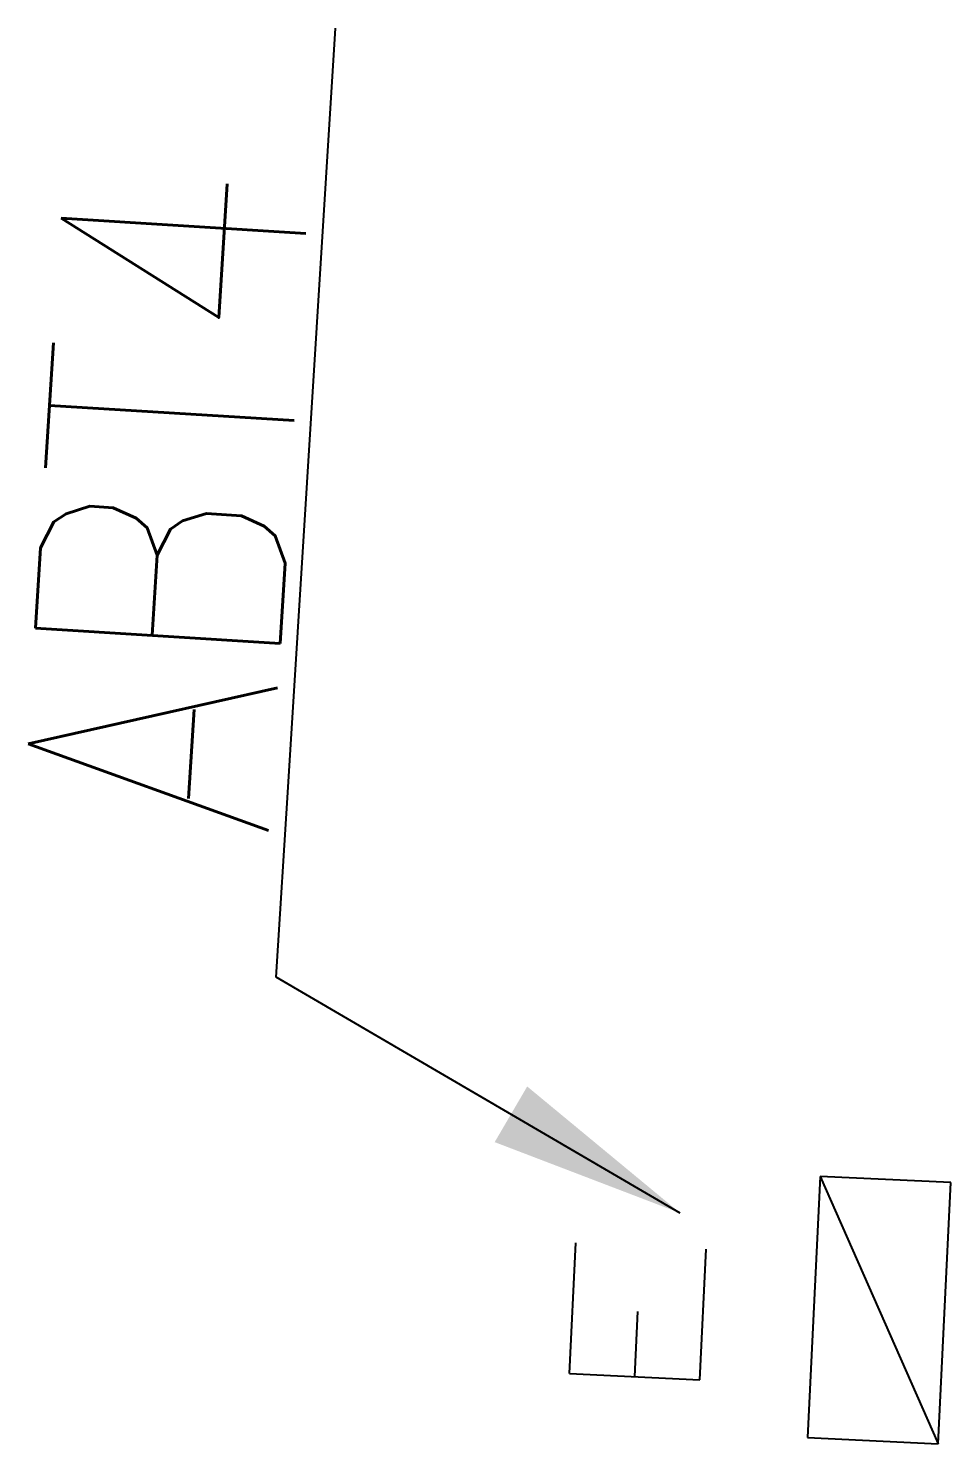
# Model space of a CAD drawing. Header units: millimetres. Extents: x 161035 to 161913, y 121036 to 121964.
# Drawn here: x 161035.35 to 161040.99, y 121104.79 to 121113.45 of the extents above; entities that cross this region are included whole.
import ezdxf

# ---------------------------------------------------------------- set-up
doc = ezdxf.new("R2010")
doc.units = ezdxf.units.MM
doc.layers.get('0').update_dxf_attribs({"linetype": 'CONTINUOUS'})
doc.layers.add('W0430', color=7, linetype='CONTINUOUS')
doc.styles.get("Standard").update_dxf_attribs({"font": 'romans.shx', "width": 0.85})
doc.dimstyles.get("Standard").update_dxf_attribs({"dimtxt": 1.5, "dimasz": 1.2, "dimexe": 0.625, "dimexo": 0.625, "dimgap": 0.25, "dimtad": 1, "dimdec": 1, "dimzin": 0, "dimdsep": 46, "dimtxsty": 'Standard', "dimcen": -0.5, "dimadec": 0, "dimazin": 0, "dimtfac": 1, "dimtdec": 1, "dimtmove": 0, "dimatfit": 3, "dimfxl": 0, "dimtolj": 1, "dimtzin": 0, "dimarcsym": 0})

# ---------------------------------------------------------------- blocks, each defined once
blk = doc.blocks.new('*U5')
at = {"flags": 128}
for points in [[(-0.4798, 2.2739), (0.3202, 2.2739)], [(-0.4798, 2.2739), (-0.4798, 1.4739)], [(-0.4798, 1.8739), (-0.0798, 1.8739)], [(-0.4798, 1.4739), (0.3202, 1.4739)], [(0.8, 0.8), (-0.8, 0.8)], [(-0.8, 0.8), (-0.8, 0)], [(0.8, 0.8), (-0.8, 0)], [(0.8, 0), (0.8, 0.8)], [(-0.8, 0), (0.8, 0)]]:
    blk.add_lwpolyline(points, dxfattribs=at)

msp = doc.modelspace()

# ---------------------------------------------------------------- block references
at = {"layer": 'W0430', "rotation": 87.23186026267108}
msp.add_blockref('*U5', (161040.9527, 121105.5882), dxfattribs=at)

# ---------------------------------------------------------------- texts
at = {"layer": 'W0430', "color": 252, "linetype": 'Continuous', "insert": (161036.8138, 121108.4893), "char_height": 1.5, "attachment_point": 7, "rotation": 86.42019}
msp.add_mtext('\\A1;ABT4', dxfattribs=at)

# ---------------------------------------------------------------- leaders
at = {"layer": 'W0430', "color": 252, "linetype": 'Continuous', "annotation_type": 0, "has_hookline": 1, "hookline_direction": 0, "text_width": 4.3714, "horizontal_direction": (0.062439, 0.998049, 0)}
msp.add_leader([(161039.3369, 121106.2007), (161036.8641, 121107.6445), (161036.939, 121108.8421)], dimstyle='Standard', override={"dimgap": 0.25, "dimtad": 2}, dxfattribs=at)

doc.saveas('drawing.dxf')
